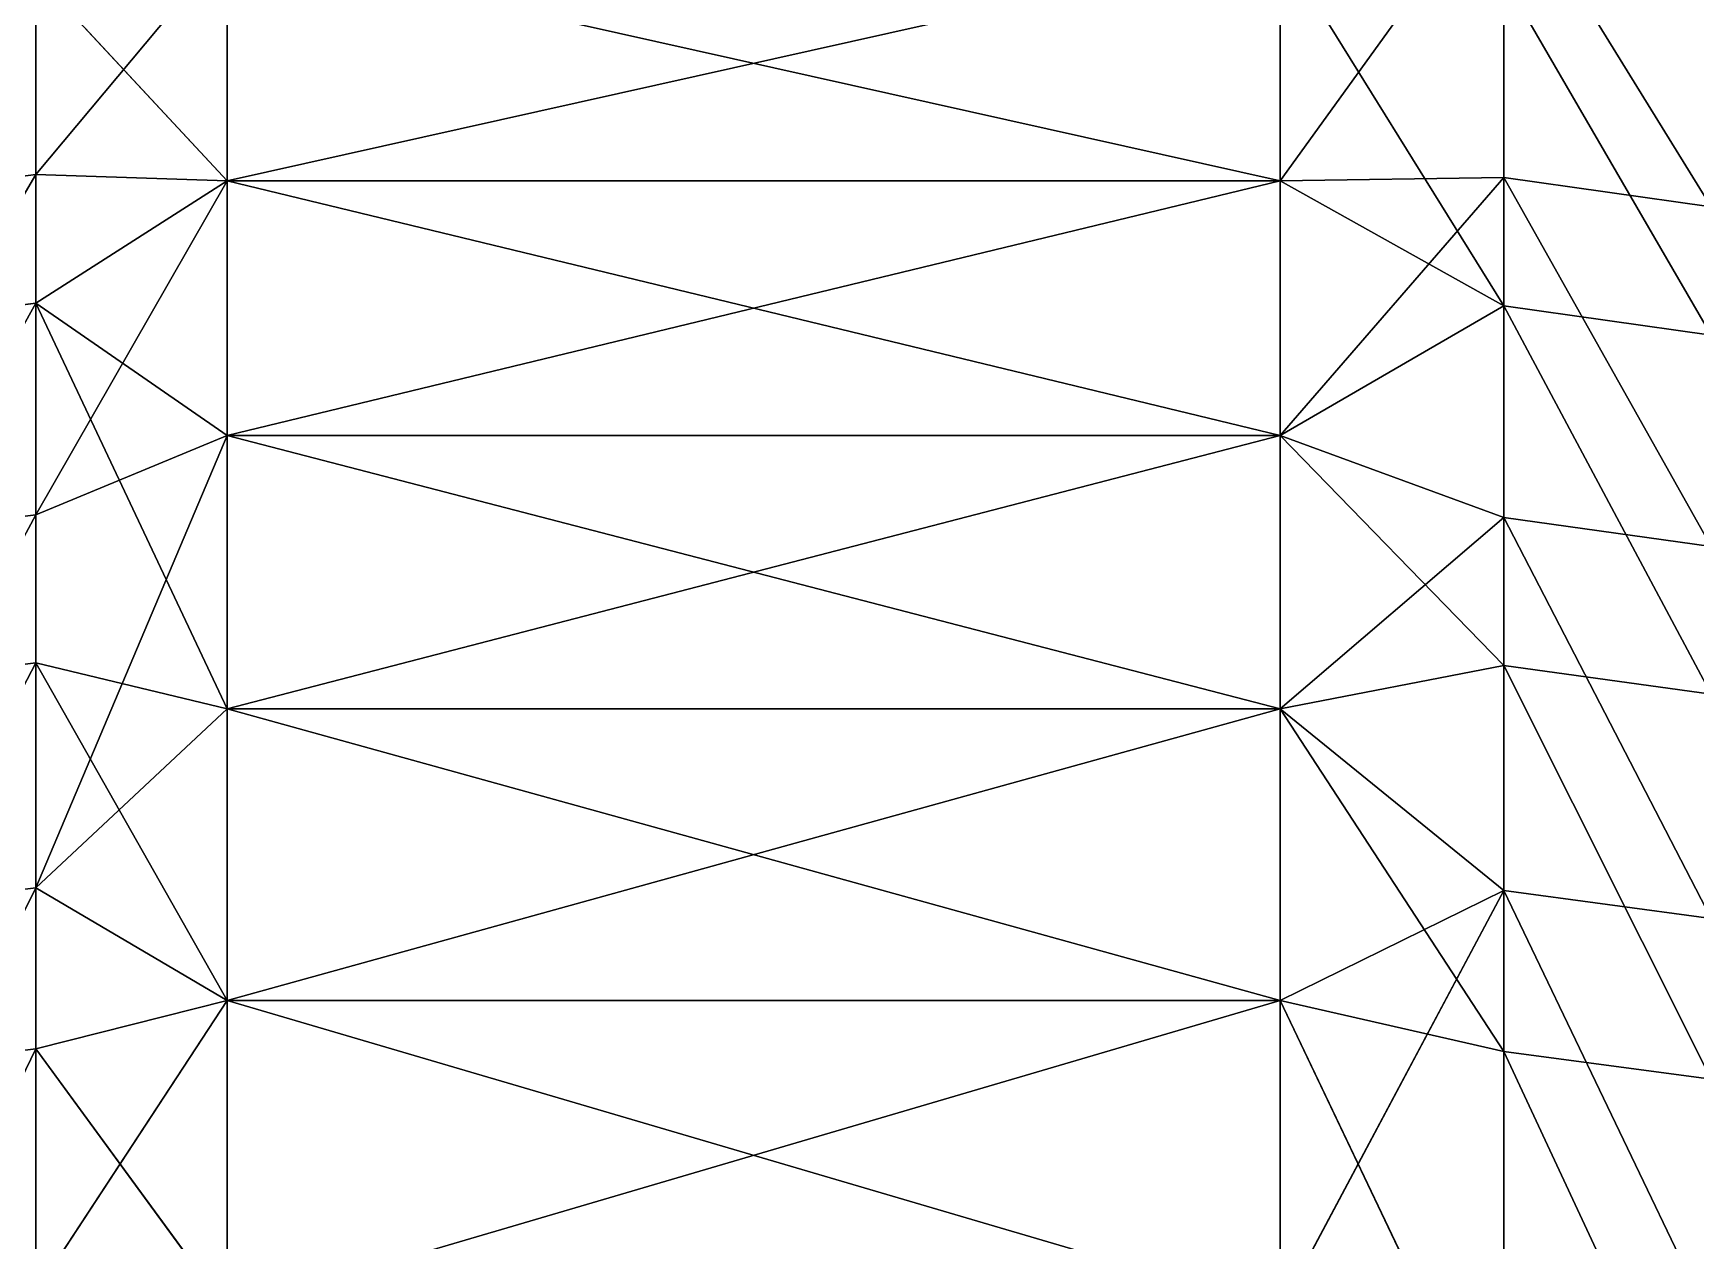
# Model space of a CAD drawing. Extents: x 207 to 387, y 94 to 160.
# Drawn here: x 252.6376 to 252.8152, y 159.4171 to 159.5461 of the extents above; entities that cross this region are included whole.
import ezdxf

# ---------------------------------------------------------------- set-up
doc = ezdxf.new("R2010")
doc.units = 0
doc.header["$LTSCALE"] = 2.54
doc.layers.get('0').update_dxf_attribs({"color": 13, "linetype": 'CONTINUOUS'})

# ---------------------------------------------------------------- blocks, each defined once
blk = doc.blocks.new('SP_05_ALTFIELD_CREDENZA_DW')
at = {"color": 0}
for p, q in [((133.89914, 0.25253, 76.17693), (133.89914, 0.29712, 76.10845)), ((133.89914, 0.29712, 76.10845), (133.92301, 0.24706, 76.18341)), ((133.89914, 0.29712, 76.10845), (133.92301, 0.24706, 76.18341)), ((133.89914, 0.25253, 76.17693), (133.89914, 0.29712, 76.10845)), ((134.05595, 0.29684, 76.10826), (134.05595, 0.25224, 76.17676)), ((134.05595, 0.29684, 76.10826), (134.05595, 0.25224, 76.17676)), ((133.89914, 0.23532, 80.16956), (133.92301, 0.28013, 80.24361)), ((133.89914, 0.23532, 80.16956), (133.92301, 0.28013, 80.24361)), ((133.92301, 0.24706, 76.18341), (133.92301, 0.28013, 76.13139)), ((133.92301, 0.24706, 76.18341), (133.92301, 0.28013, 76.13139)), ((133.92301, 0.24706, 80.19159), (133.92301, 0.28013, 80.24361)), ((133.92301, 0.24706, 80.19159), (133.92301, 0.28013, 80.24361)), ((134.03551, 0.24706, 76.18341), (134.03551, 0.28013, 76.13139)), ((134.03551, 0.28013, 76.13139), (134.05595, 0.25224, 76.17676)), ((134.03551, 0.28013, 76.13139), (134.05595, 0.25224, 76.17676)), ((134.03551, 0.24706, 76.18341), (134.03551, 0.28013, 76.13139)), ((134.03551, 0.24706, 80.19159), (134.03551, 0.28013, 80.24361)), ((134.03551, 0.24706, 80.19159), (134.03551, 0.28013, 80.24361)), ((133.89914, 0.27855, 80.23891), (133.89914, 0.23532, 80.16956)), ((133.89914, 0.27855, 80.23891), (133.89914, 0.23532, 80.16956)), ((134.03551, 0.24706, 80.19159), (134.05595, 0.27827, 80.2391)), ((134.03551, 0.24706, 80.19159), (134.05595, 0.27827, 80.2391)), ((134.05595, 0.23503, 80.16973), (134.05595, 0.27827, 80.2391)), ((134.05595, 0.23503, 80.16973), (134.05595, 0.27827, 80.2391)), ((133.89914, 0.25253, 76.17693), (133.87699, 0.25549, 76.17876)), ((133.89914, 0.25253, 76.17693), (133.87699, 0.25549, 76.17876)), ((134.07886, 0.25504, 76.17848), (134.05595, 0.25224, 76.17676)), ((134.07886, 0.25504, 76.17848), (134.05595, 0.25224, 76.17676)), ((133.89914, 0.21131, 76.2475), (133.89914, 0.25253, 76.17693)), ((133.89914, 0.25253, 76.17693), (133.92301, 0.24706, 76.18341)), ((133.89914, 0.25253, 76.17693), (133.92301, 0.24706, 76.18341)), ((133.89914, 0.25253, 76.17693), (133.92301, 0.21592, 76.23661)), ((133.89914, 0.25253, 76.17693), (133.92301, 0.21592, 76.23661)), ((133.89914, 0.21131, 76.2475), (133.89914, 0.25253, 76.17693)), ((134.05595, 0.25224, 76.17676), (134.03551, 0.24706, 76.18341)), ((134.05595, 0.25224, 76.17676), (134.03551, 0.24706, 76.18341)), ((134.05595, 0.25224, 76.17676), (134.05595, 0.21101, 76.24734)), ((134.05595, 0.25224, 76.17676), (134.05595, 0.21101, 76.24734)), ((133.92301, 0.24706, 80.19159), (133.89914, 0.23532, 80.16956)), ((133.92301, 0.24706, 80.19159), (133.89914, 0.23532, 80.16956)), ((133.92301, 0.21592, 76.23661), (133.92301, 0.24706, 76.18341)), ((133.92301, 0.24706, 76.18341), (134.03551, 0.24706, 76.18341)), ((133.92301, 0.24706, 76.18341), (134.03551, 0.24706, 76.18341)), ((133.92301, 0.21592, 76.23661), (133.92301, 0.24706, 76.18341)), ((133.92301, 0.24706, 80.19159), (134.03551, 0.24706, 80.19159)), ((133.92301, 0.21592, 80.1384), (133.92301, 0.24706, 80.19159)), ((133.92301, 0.24706, 80.19159), (134.03551, 0.24706, 80.19159)), ((133.92301, 0.21592, 80.1384), (133.92301, 0.24706, 80.19159)), ((134.03551, 0.21592, 76.23661), (134.03551, 0.24706, 76.18341)), ((134.03551, 0.24706, 76.18341), (134.05595, 0.21101, 76.24734)), ((134.03551, 0.24706, 76.18341), (134.05595, 0.21101, 76.24734)), ((134.03551, 0.21592, 76.23661), (134.03551, 0.24706, 76.18341)), ((134.05595, 0.23503, 80.16973), (134.03551, 0.24706, 80.19159)), ((134.05595, 0.23503, 80.16973), (134.03551, 0.24706, 80.19159)), ((134.03551, 0.21592, 80.1384), (134.03551, 0.24706, 80.19159)), ((134.03551, 0.21592, 80.1384), (134.03551, 0.24706, 80.19159)), ((133.89914, 0.23532, 80.16956), (133.87699, 0.23832, 80.16779)), ((133.89914, 0.23532, 80.16956), (133.87699, 0.23832, 80.16779)), ((134.07886, 0.23786, 80.16806), (134.05595, 0.23503, 80.16973)), ((134.07886, 0.23786, 80.16806), (134.05595, 0.23503, 80.16973)), ((133.89914, 0.23532, 80.16956), (133.89914, 0.1955, 80.09819)), ((133.92301, 0.21592, 80.1384), (133.89914, 0.23532, 80.16956)), ((133.92301, 0.21592, 80.1384), (133.89914, 0.23532, 80.16956)), ((133.89914, 0.23532, 80.16956), (133.89914, 0.1955, 80.09819)), ((134.03551, 0.18674, 80.0841), (134.05595, 0.23503, 80.16973)), ((134.03551, 0.18674, 80.0841), (134.05595, 0.23503, 80.16973)), ((134.03551, 0.21592, 80.1384), (134.05595, 0.23503, 80.16973)), ((134.03551, 0.21592, 80.1384), (134.05595, 0.23503, 80.16973)), ((134.05595, 0.1952, 80.09835), (134.05595, 0.23503, 80.16973)), ((134.05595, 0.1952, 80.09835), (134.05595, 0.23503, 80.16973)), ((133.92301, 0.21592, 76.23661), (133.89914, 0.21131, 76.2475)), ((133.92301, 0.21592, 76.23661), (133.89914, 0.21131, 76.2475)), ((133.89914, 0.1955, 80.09819), (133.92301, 0.21592, 80.1384)), ((133.89914, 0.1955, 80.09819), (133.92301, 0.21592, 80.1384)), ((133.92301, 0.18674, 76.2909), (133.92301, 0.21592, 76.23661)), ((133.92301, 0.21592, 76.23661), (134.03551, 0.21592, 76.23661)), ((133.92301, 0.21592, 76.23661), (134.03551, 0.21592, 76.23661)), ((133.92301, 0.18674, 76.2909), (133.92301, 0.21592, 76.23661)), ((133.92301, 0.21592, 80.1384), (134.03551, 0.21592, 80.1384)), ((133.92301, 0.18674, 80.0841), (133.92301, 0.21592, 80.1384)), ((133.92301, 0.21592, 80.1384), (134.03551, 0.21592, 80.1384)), ((133.92301, 0.18674, 80.0841), (133.92301, 0.21592, 80.1384)), ((134.03551, 0.18674, 76.2909), (134.03551, 0.21592, 76.23661)), ((134.05595, 0.21101, 76.24734), (134.03551, 0.21592, 76.23661)), ((134.03551, 0.21592, 76.23661), (134.05595, 0.17261, 76.32115)), ((134.03551, 0.21592, 76.23661), (134.05595, 0.17261, 76.32115)), ((134.03551, 0.18674, 76.2909), (134.03551, 0.21592, 76.23661)), ((134.05595, 0.21101, 76.24734), (134.03551, 0.21592, 76.23661)), ((134.03551, 0.18674, 80.0841), (134.03551, 0.21592, 80.1384)), ((134.03551, 0.18674, 80.0841), (134.03551, 0.21592, 80.1384)), ((133.89914, 0.21131, 76.2475), (133.87699, 0.21436, 76.24918)), ((133.89914, 0.21131, 76.2475), (133.87699, 0.21436, 76.24918)), ((134.07886, 0.21389, 76.24892), (134.05595, 0.21101, 76.24734)), ((134.07886, 0.21389, 76.24892), (134.05595, 0.21101, 76.24734)), ((133.89914, 0.17291, 76.3213), (133.89914, 0.21131, 76.2475)), ((133.89914, 0.21131, 76.2475), (133.92301, 0.18674, 76.2909)), ((133.89914, 0.21131, 76.2475), (133.92301, 0.18674, 76.2909)), ((133.89914, 0.17291, 76.3213), (133.89914, 0.21131, 76.2475)), ((134.05595, 0.21101, 76.24734), (134.05595, 0.17261, 76.32115)), ((134.05595, 0.21101, 76.24734), (134.05595, 0.17261, 76.32115)), ((133.89914, 0.1955, 80.09819), (133.87699, 0.19858, 80.09657)), ((133.89914, 0.1955, 80.09819), (133.87699, 0.19858, 80.09657)), ((134.07886, 0.19811, 80.09682), (134.05595, 0.1952, 80.09835)), ((134.07886, 0.19811, 80.09682), (134.05595, 0.1952, 80.09835)), ((133.89914, 0.1955, 80.09819), (133.89914, 0.15919, 80.02498)), ((133.89914, 0.1955, 80.09819), (133.92301, 0.18674, 80.0841)), ((133.89914, 0.1955, 80.09819), (133.89914, 0.15919, 80.02498)), ((133.89914, 0.1955, 80.09819), (133.92301, 0.18674, 80.0841)), ((134.03551, 0.15956, 80.02877), (134.05595, 0.1952, 80.09835)), ((134.03551, 0.15956, 80.02877), (134.05595, 0.1952, 80.09835)), ((134.03551, 0.18674, 80.0841), (134.05595, 0.1952, 80.09835)), ((134.03551, 0.18674, 80.0841), (134.05595, 0.1952, 80.09835)), ((134.05595, 0.15888, 80.02512), (134.05595, 0.1952, 80.09835)), ((134.05595, 0.15888, 80.02512), (134.05595, 0.1952, 80.09835)), ((133.92301, 0.18674, 76.2909), (133.89914, 0.17291, 76.3213)), ((133.92301, 0.18674, 76.2909), (133.89914, 0.17291, 76.3213)), ((133.89914, 0.15919, 80.02498), (133.92301, 0.18674, 80.0841)), ((133.89914, 0.15919, 80.02498), (133.92301, 0.18674, 80.0841)), ((133.92301, 0.15956, 76.34623), (133.92301, 0.18674, 76.2909)), ((134.03551, 0.18674, 76.2909), (133.92301, 0.18674, 76.2909)), ((133.92301, 0.15956, 76.34623), (133.92301, 0.18674, 76.2909)), ((134.03551, 0.18674, 76.2909), (133.92301, 0.18674, 76.2909)), ((134.03551, 0.18674, 80.0841), (133.92301, 0.18674, 80.0841)), ((134.03551, 0.18674, 80.0841), (133.92301, 0.18674, 80.0841)), ((133.92301, 0.15956, 80.02877), (133.92301, 0.18674, 80.0841)), ((133.92301, 0.15956, 80.02877), (133.92301, 0.18674, 80.0841)), ((134.03551, 0.15956, 76.34623), (134.03551, 0.18674, 76.2909)), ((134.03551, 0.18674, 76.2909), (134.05595, 0.17261, 76.32115)), ((134.03551, 0.18674, 76.2909), (134.05595, 0.17261, 76.32115)), ((134.03551, 0.15956, 76.34623), (134.03551, 0.18674, 76.2909)), ((134.03551, 0.15956, 80.02877), (134.03551, 0.18674, 80.0841)), ((134.03551, 0.15956, 80.02877), (134.03551, 0.18674, 80.0841)), ((133.89914, 0.17291, 76.3213), (133.87699, 0.17604, 76.32283)), ((133.89914, 0.17291, 76.3213), (133.87699, 0.17604, 76.32283)), ((134.07886, 0.17555, 76.32259), (134.05595, 0.17261, 76.32115)), ((134.07886, 0.17555, 76.32259), (134.05595, 0.17261, 76.32115)), ((133.89914, 0.13787, 76.39766), (133.89914, 0.17291, 76.3213)), ((133.89914, 0.17291, 76.3213), (133.92301, 0.15956, 76.34623)), ((133.89914, 0.17291, 76.3213), (133.92301, 0.15956, 76.34623)), ((133.89914, 0.17291, 76.3213), (133.92301, 0.13442, 76.40251)), ((133.89914, 0.17291, 76.3213), (133.92301, 0.13442, 76.40251)), ((133.89914, 0.13787, 76.39766), (133.89914, 0.17291, 76.3213)), ((134.05595, 0.17261, 76.32115), (134.03551, 0.15956, 76.34623)), ((134.05595, 0.17261, 76.32115), (134.03551, 0.15956, 76.34623)), ((134.05595, 0.17261, 76.32115), (134.05595, 0.13756, 76.39753)), ((134.05595, 0.17261, 76.32115), (134.05595, 0.13756, 76.39753)), ((133.89914, 0.15919, 80.02498), (133.87699, 0.16234, 80.02351)), ((133.89914, 0.15919, 80.02498), (133.87699, 0.16234, 80.02351)), ((134.07886, 0.16186, 80.02374), (134.05595, 0.15888, 80.02512)), ((134.07886, 0.16186, 80.02374), (134.05595, 0.15888, 80.02512)), ((133.92301, 0.15956, 80.02877), (133.89914, 0.15919, 80.02498)), ((133.89914, 0.12646, 79.95009), (133.92301, 0.15956, 80.02877)), ((133.89914, 0.12646, 79.95009), (133.92301, 0.15956, 80.02877)), ((133.92301, 0.15956, 80.02877), (133.89914, 0.15919, 80.02498)), ((133.89914, 0.15919, 80.02498), (133.89914, 0.12646, 79.95009)), ((133.89914, 0.15919, 80.02498), (133.89914, 0.12646, 79.95009)), ((133.92301, 0.13442, 76.40251), (133.92301, 0.15956, 76.34623)), ((133.92301, 0.15956, 76.34623), (134.03551, 0.15956, 76.34623)), ((133.92301, 0.15956, 76.34623), (134.03551, 0.15956, 76.34623)), ((133.92301, 0.13442, 76.40251), (133.92301, 0.15956, 76.34623)), ((133.92301, 0.15956, 80.02877), (134.03551, 0.15956, 80.02877)), ((133.92301, 0.13442, 79.97249), (133.92301, 0.15956, 80.02877)), ((133.92301, 0.15956, 80.02877), (134.03551, 0.15956, 80.02877)), ((133.92301, 0.13442, 79.97249), (133.92301, 0.15956, 80.02877)), ((134.03551, 0.13442, 76.40251), (134.03551, 0.15956, 76.34623)), ((134.03551, 0.15956, 76.34623), (134.05595, 0.13756, 76.39753)), ((134.03551, 0.15956, 76.34623), (134.05595, 0.13756, 76.39753)), ((134.03551, 0.13442, 76.40251), (134.03551, 0.15956, 76.34623)), ((134.05595, 0.15888, 80.02512), (134.03551, 0.15956, 80.02877)), ((134.05595, 0.15888, 80.02512), (134.03551, 0.15956, 80.02877)), ((134.03551, 0.13442, 79.97249), (134.03551, 0.15956, 80.02877)), ((134.03551, 0.13442, 79.97249), (134.03551, 0.15956, 80.02877)), ((134.03551, 0.13442, 79.97249), (134.05595, 0.15888, 80.02512)), ((134.03551, 0.13442, 79.97249), (134.05595, 0.15888, 80.02512)), ((134.05595, 0.12615, 79.95022), (134.05595, 0.15888, 80.02512)), ((134.05595, 0.12615, 79.95022), (134.05595, 0.15888, 80.02512))]:
    blk.add_line(p, q, dxfattribs=at)
at = {"color": 18}
mesh = blk.add_polyface(dxfattribs=at)
corners = [(133.87699, 0.3, 76.11042), (133.89914, 0.25253, 76.17693), (133.89914, 0.29712, 76.10845), (133.87699, 0.25549, 76.17876)]
mesh.append_faces([[corners[k] for k in face] for face in [(0, 1, 2), (1, 0, 3)]], dxfattribs={"vtx0": -1, "color": 18})
mesh = blk.add_polyface(dxfattribs=at)
corners = [(134.05595, 0.25224, 76.17676), (134.07886, 0.29955, 76.11011), (134.05595, 0.29684, 76.10826), (134.07886, 0.25504, 76.17848)]
mesh.append_faces([[corners[k] for k in face] for face in [(0, 1, 2), (1, 0, 3)]], dxfattribs={"vtx0": -1, "color": 18})
mesh = blk.add_polyface(dxfattribs=at)
corners = [(133.92301, 0.24706, 76.18341), (133.92301, 0.28013, 76.13139), (133.89914, 0.29712, 76.10845)]
mesh.append_faces([[corners[k] for k in face] for face in [(0, 1, 2)]], dxfattribs={"color": 18})
mesh = blk.add_polyface(dxfattribs=at)
corners = [(133.92301, 0.24706, 76.18341), (133.89914, 0.29712, 76.10845), (133.89914, 0.25253, 76.17693)]
mesh.append_faces([[corners[k] for k in face] for face in [(0, 1, 2)]], dxfattribs={"color": 18})
mesh = blk.add_polyface(dxfattribs=at)
corners = [(134.05595, 0.25224, 76.17676), (134.05595, 0.29684, 76.10826), (134.03551, 0.28013, 76.13139)]
mesh.append_faces([[corners[k] for k in face] for face in [(0, 1, 2)]], dxfattribs={"color": 18})
mesh = blk.add_polyface(dxfattribs=at)
corners = [(133.87699, 0.28146, 80.237), (133.89914, 0.23532, 80.16956), (133.87699, 0.23832, 80.16779), (133.89914, 0.27855, 80.23891)]
mesh.append_faces([[corners[k] for k in face] for face in [(0, 1, 2), (1, 0, 3)]], dxfattribs={"vtx0": -1, "color": 18})
mesh = blk.add_polyface(dxfattribs=at)
corners = [(134.05595, 0.23503, 80.16973), (134.07886, 0.28101, 80.23729), (134.07886, 0.23786, 80.16806), (134.05595, 0.27827, 80.2391)]
mesh.append_faces([[corners[k] for k in face] for face in [(0, 1, 2), (1, 0, 3)]], dxfattribs={"vtx0": -1, "color": 18})
mesh = blk.add_polyface(dxfattribs=at)
corners = [(133.92301, 0.28013, 80.24361), (133.92301, 0.24706, 80.19159), (133.89914, 0.23532, 80.16956)]
mesh.append_faces([[corners[k] for k in face] for face in [(0, 1, 2)]], dxfattribs={"color": 18})
mesh = blk.add_polyface(dxfattribs=at)
corners = [(133.92301, 0.28013, 80.24361), (133.89914, 0.23532, 80.16956), (133.89914, 0.27855, 80.23891)]
mesh.append_faces([[corners[k] for k in face] for face in [(0, 1, 2)]], dxfattribs={"color": 18})
mesh = blk.add_polyface(dxfattribs=at)
corners = [(133.92301, 0.24706, 76.18341), (134.03551, 0.28013, 76.13139), (133.92301, 0.28013, 76.13139), (134.03551, 0.24706, 76.18341)]
mesh.append_faces([[corners[k] for k in face] for face in [(0, 1, 2), (1, 0, 3)]], dxfattribs={"vtx0": -1, "color": 18})
mesh = blk.add_polyface(dxfattribs=at)
corners = [(133.92301, 0.28013, 80.24361), (134.03551, 0.24706, 80.19159), (133.92301, 0.24706, 80.19159), (134.03551, 0.28013, 80.24361)]
mesh.append_faces([[corners[k] for k in face] for face in [(0, 1, 2), (1, 0, 3)]], dxfattribs={"vtx0": -1, "color": 18})
mesh = blk.add_polyface(dxfattribs=at)
corners = [(134.03551, 0.24706, 76.18341), (134.05595, 0.25224, 76.17676), (134.03551, 0.28013, 76.13139)]
mesh.append_faces([[corners[k] for k in face] for face in [(0, 1, 2)]], dxfattribs={"color": 18})
mesh = blk.add_polyface(dxfattribs=at)
corners = [(134.03551, 0.28013, 80.24361), (134.05595, 0.27827, 80.2391), (134.03551, 0.24706, 80.19159)]
mesh.append_faces([[corners[k] for k in face] for face in [(0, 1, 2)]], dxfattribs={"color": 18})
mesh = blk.add_polyface(dxfattribs=at)
corners = [(134.05595, 0.27827, 80.2391), (134.05595, 0.23503, 80.16973), (134.03551, 0.24706, 80.19159)]
mesh.append_faces([[corners[k] for k in face] for face in [(0, 1, 2)]], dxfattribs={"color": 18})
mesh = blk.add_polyface(dxfattribs=at)
corners = [(133.87699, 0.25549, 76.17876), (133.89914, 0.21131, 76.2475), (133.89914, 0.25253, 76.17693), (133.87699, 0.21436, 76.24918)]
mesh.append_faces([[corners[k] for k in face] for face in [(0, 1, 2), (1, 0, 3)]], dxfattribs={"vtx0": -1, "color": 18})
mesh = blk.add_polyface(dxfattribs=at)
corners = [(134.05595, 0.21101, 76.24734), (134.07886, 0.25504, 76.17848), (134.05595, 0.25224, 76.17676), (134.07886, 0.21389, 76.24892)]
mesh.append_faces([[corners[k] for k in face] for face in [(0, 1, 2), (1, 0, 3)]], dxfattribs={"vtx0": -1, "color": 18})
mesh = blk.add_polyface(dxfattribs=at)
corners = [(133.92301, 0.21592, 76.23661), (133.92301, 0.24706, 76.18341), (133.89914, 0.25253, 76.17693)]
mesh.append_faces([[corners[k] for k in face] for face in [(0, 1, 2)]], dxfattribs={"color": 18})
mesh = blk.add_polyface(dxfattribs=at)
corners = [(133.89914, 0.21131, 76.2475), (133.92301, 0.21592, 76.23661), (133.89914, 0.25253, 76.17693)]
mesh.append_faces([[corners[k] for k in face] for face in [(0, 1, 2)]], dxfattribs={"color": 18})
mesh = blk.add_polyface(dxfattribs=at)
corners = [(134.05595, 0.21101, 76.24734), (134.05595, 0.25224, 76.17676), (134.03551, 0.24706, 76.18341)]
mesh.append_faces([[corners[k] for k in face] for face in [(0, 1, 2)]], dxfattribs={"color": 18})
mesh = blk.add_polyface(dxfattribs=at)
corners = [(133.92301, 0.24706, 80.19159), (133.92301, 0.21592, 80.1384), (133.89914, 0.23532, 80.16956)]
mesh.append_faces([[corners[k] for k in face] for face in [(0, 1, 2)]], dxfattribs={"color": 18})
mesh = blk.add_polyface(dxfattribs=at)
corners = [(133.92301, 0.21592, 76.23661), (134.03551, 0.24706, 76.18341), (133.92301, 0.24706, 76.18341), (134.03551, 0.21592, 76.23661)]
mesh.append_faces([[corners[k] for k in face] for face in [(0, 1, 2), (1, 0, 3)]], dxfattribs={"vtx0": -1, "color": 18})
mesh = blk.add_polyface(dxfattribs=at)
corners = [(133.92301, 0.24706, 80.19159), (134.03551, 0.21592, 80.1384), (133.92301, 0.21592, 80.1384), (134.03551, 0.24706, 80.19159)]
mesh.append_faces([[corners[k] for k in face] for face in [(0, 1, 2), (1, 0, 3)]], dxfattribs={"vtx0": -1, "color": 18})
mesh = blk.add_polyface(dxfattribs=at)
corners = [(134.05595, 0.21101, 76.24734), (134.03551, 0.24706, 76.18341), (134.03551, 0.21592, 76.23661)]
mesh.append_faces([[corners[k] for k in face] for face in [(0, 1, 2)]], dxfattribs={"color": 18})
mesh = blk.add_polyface(dxfattribs=at)
corners = [(134.03551, 0.24706, 80.19159), (134.05595, 0.23503, 80.16973), (134.03551, 0.21592, 80.1384)]
mesh.append_faces([[corners[k] for k in face] for face in [(0, 1, 2)]], dxfattribs={"color": 18})
mesh = blk.add_polyface(dxfattribs=at)
corners = [(133.87699, 0.23832, 80.16779), (133.89914, 0.1955, 80.09819), (133.87699, 0.19858, 80.09657), (133.89914, 0.23532, 80.16956)]
mesh.append_faces([[corners[k] for k in face] for face in [(0, 1, 2), (1, 0, 3)]], dxfattribs={"vtx0": -1, "color": 18})
mesh = blk.add_polyface(dxfattribs=at)
corners = [(134.05595, 0.1952, 80.09835), (134.07886, 0.23786, 80.16806), (134.07886, 0.19811, 80.09682), (134.05595, 0.23503, 80.16973)]
mesh.append_faces([[corners[k] for k in face] for face in [(0, 1, 2), (1, 0, 3)]], dxfattribs={"vtx0": -1, "color": 18})
mesh = blk.add_polyface(dxfattribs=at)
corners = [(133.89914, 0.23532, 80.16956), (133.92301, 0.21592, 80.1384), (133.89914, 0.1955, 80.09819)]
mesh.append_faces([[corners[k] for k in face] for face in [(0, 1, 2)]], dxfattribs={"color": 18})
mesh = blk.add_polyface(dxfattribs=at)
corners = [(134.05595, 0.23503, 80.16973), (134.05595, 0.1952, 80.09835), (134.03551, 0.18674, 80.0841)]
mesh.append_faces([[corners[k] for k in face] for face in [(0, 1, 2)]], dxfattribs={"color": 18})
mesh = blk.add_polyface(dxfattribs=at)
corners = [(134.05595, 0.23503, 80.16973), (134.03551, 0.18674, 80.0841), (134.03551, 0.21592, 80.1384)]
mesh.append_faces([[corners[k] for k in face] for face in [(0, 1, 2)]], dxfattribs={"color": 18})
mesh = blk.add_polyface(dxfattribs=at)
corners = [(133.92301, 0.18674, 76.2909), (133.92301, 0.21592, 76.23661), (133.89914, 0.21131, 76.2475)]
mesh.append_faces([[corners[k] for k in face] for face in [(0, 1, 2)]], dxfattribs={"color": 18})
mesh = blk.add_polyface(dxfattribs=at)
corners = [(133.92301, 0.21592, 80.1384), (133.92301, 0.18674, 80.0841), (133.89914, 0.1955, 80.09819)]
mesh.append_faces([[corners[k] for k in face] for face in [(0, 1, 2)]], dxfattribs={"color": 18})
mesh = blk.add_polyface(dxfattribs=at)
corners = [(133.92301, 0.18674, 76.2909), (134.03551, 0.21592, 76.23661), (133.92301, 0.21592, 76.23661), (134.03551, 0.18674, 76.2909)]
mesh.append_faces([[corners[k] for k in face] for face in [(0, 1, 2), (1, 0, 3)]], dxfattribs={"vtx0": -1, "color": 18})
mesh = blk.add_polyface(dxfattribs=at)
corners = [(133.92301, 0.21592, 80.1384), (134.03551, 0.18674, 80.0841), (133.92301, 0.18674, 80.0841), (134.03551, 0.21592, 80.1384)]
mesh.append_faces([[corners[k] for k in face] for face in [(0, 1, 2), (1, 0, 3)]], dxfattribs={"vtx0": -1, "color": 18})
mesh = blk.add_polyface(dxfattribs=at)
corners = [(134.05595, 0.17261, 76.32115), (134.05595, 0.21101, 76.24734), (134.03551, 0.21592, 76.23661)]
mesh.append_faces([[corners[k] for k in face] for face in [(0, 1, 2)]], dxfattribs={"color": 18})
mesh = blk.add_polyface(dxfattribs=at)
corners = [(134.05595, 0.17261, 76.32115), (134.03551, 0.21592, 76.23661), (134.03551, 0.18674, 76.2909)]
mesh.append_faces([[corners[k] for k in face] for face in [(0, 1, 2)]], dxfattribs={"color": 18})
mesh = blk.add_polyface(dxfattribs=at)
corners = [(133.87699, 0.21436, 76.24918), (133.89914, 0.17291, 76.3213), (133.89914, 0.21131, 76.2475), (133.87699, 0.17604, 76.32283)]
mesh.append_faces([[corners[k] for k in face] for face in [(0, 1, 2), (1, 0, 3)]], dxfattribs={"vtx0": -1, "color": 18})
mesh = blk.add_polyface(dxfattribs=at)
corners = [(134.05595, 0.17261, 76.32115), (134.07886, 0.21389, 76.24892), (134.05595, 0.21101, 76.24734), (134.07886, 0.17555, 76.32259)]
mesh.append_faces([[corners[k] for k in face] for face in [(0, 1, 2), (1, 0, 3)]], dxfattribs={"vtx0": -1, "color": 18})
mesh = blk.add_polyface(dxfattribs=at)
corners = [(133.89914, 0.17291, 76.3213), (133.92301, 0.18674, 76.2909), (133.89914, 0.21131, 76.2475)]
mesh.append_faces([[corners[k] for k in face] for face in [(0, 1, 2)]], dxfattribs={"color": 18})
mesh = blk.add_polyface(dxfattribs=at)
corners = [(133.87699, 0.19858, 80.09657), (133.89914, 0.15919, 80.02498), (133.87699, 0.16234, 80.02351), (133.89914, 0.1955, 80.09819)]
mesh.append_faces([[corners[k] for k in face] for face in [(0, 1, 2), (1, 0, 3)]], dxfattribs={"vtx0": -1, "color": 18})
mesh = blk.add_polyface(dxfattribs=at)
corners = [(134.05595, 0.15888, 80.02512), (134.07886, 0.19811, 80.09682), (134.07886, 0.16186, 80.02374), (134.05595, 0.1952, 80.09835)]
mesh.append_faces([[corners[k] for k in face] for face in [(0, 1, 2), (1, 0, 3)]], dxfattribs={"vtx0": -1, "color": 18})
mesh = blk.add_polyface(dxfattribs=at)
corners = [(133.89914, 0.1955, 80.09819), (133.92301, 0.18674, 80.0841), (133.89914, 0.15919, 80.02498)]
mesh.append_faces([[corners[k] for k in face] for face in [(0, 1, 2)]], dxfattribs={"color": 18})
mesh = blk.add_polyface(dxfattribs=at)
corners = [(134.05595, 0.1952, 80.09835), (134.05595, 0.15888, 80.02512), (134.03551, 0.15956, 80.02877)]
mesh.append_faces([[corners[k] for k in face] for face in [(0, 1, 2)]], dxfattribs={"color": 18})
mesh = blk.add_polyface(dxfattribs=at)
corners = [(134.05595, 0.1952, 80.09835), (134.03551, 0.15956, 80.02877), (134.03551, 0.18674, 80.0841)]
mesh.append_faces([[corners[k] for k in face] for face in [(0, 1, 2)]], dxfattribs={"color": 18})
mesh = blk.add_polyface(dxfattribs=at)
corners = [(133.92301, 0.15956, 76.34623), (133.92301, 0.18674, 76.2909), (133.89914, 0.17291, 76.3213)]
mesh.append_faces([[corners[k] for k in face] for face in [(0, 1, 2)]], dxfattribs={"color": 18})
mesh = blk.add_polyface(dxfattribs=at)
corners = [(133.92301, 0.18674, 80.0841), (133.92301, 0.15956, 80.02877), (133.89914, 0.15919, 80.02498)]
mesh.append_faces([[corners[k] for k in face] for face in [(0, 1, 2)]], dxfattribs={"color": 18})
mesh = blk.add_polyface(dxfattribs=at)
corners = [(133.92301, 0.15956, 76.34623), (134.03551, 0.18674, 76.2909), (133.92301, 0.18674, 76.2909), (134.03551, 0.15956, 76.34623)]
mesh.append_faces([[corners[k] for k in face] for face in [(0, 1, 2), (1, 0, 3)]], dxfattribs={"vtx0": -1, "color": 18})
mesh = blk.add_polyface(dxfattribs=at)
corners = [(133.92301, 0.18674, 80.0841), (134.03551, 0.15956, 80.02877), (133.92301, 0.15956, 80.02877), (134.03551, 0.18674, 80.0841)]
mesh.append_faces([[corners[k] for k in face] for face in [(0, 1, 2), (1, 0, 3)]], dxfattribs={"vtx0": -1, "color": 18})
mesh = blk.add_polyface(dxfattribs=at)
corners = [(134.03551, 0.15956, 76.34623), (134.05595, 0.17261, 76.32115), (134.03551, 0.18674, 76.2909)]
mesh.append_faces([[corners[k] for k in face] for face in [(0, 1, 2)]], dxfattribs={"color": 18})
mesh = blk.add_polyface(dxfattribs=at)
corners = [(133.87699, 0.17604, 76.32283), (133.89914, 0.13787, 76.39766), (133.89914, 0.17291, 76.3213), (133.87699, 0.14107, 76.39904)]
mesh.append_faces([[corners[k] for k in face] for face in [(0, 1, 2), (1, 0, 3)]], dxfattribs={"vtx0": -1, "color": 18})
mesh = blk.add_polyface(dxfattribs=at)
corners = [(134.05595, 0.13756, 76.39753), (134.07886, 0.17555, 76.32259), (134.05595, 0.17261, 76.32115), (134.07886, 0.14058, 76.39882)]
mesh.append_faces([[corners[k] for k in face] for face in [(0, 1, 2), (1, 0, 3)]], dxfattribs={"vtx0": -1, "color": 18})
mesh = blk.add_polyface(dxfattribs=at)
corners = [(133.92301, 0.13442, 76.40251), (133.92301, 0.15956, 76.34623), (133.89914, 0.17291, 76.3213)]
mesh.append_faces([[corners[k] for k in face] for face in [(0, 1, 2)]], dxfattribs={"color": 18})
mesh = blk.add_polyface(dxfattribs=at)
corners = [(133.92301, 0.13442, 76.40251), (133.89914, 0.17291, 76.3213), (133.89914, 0.13787, 76.39766)]
mesh.append_faces([[corners[k] for k in face] for face in [(0, 1, 2)]], dxfattribs={"color": 18})
mesh = blk.add_polyface(dxfattribs=at)
corners = [(134.05595, 0.13756, 76.39753), (134.05595, 0.17261, 76.32115), (134.03551, 0.15956, 76.34623)]
mesh.append_faces([[corners[k] for k in face] for face in [(0, 1, 2)]], dxfattribs={"color": 18})
mesh = blk.add_polyface(dxfattribs=at)
corners = [(133.87699, 0.16234, 80.02351), (133.89914, 0.12646, 79.95009), (133.87699, 0.12969, 79.94878), (133.89914, 0.15919, 80.02498)]
mesh.append_faces([[corners[k] for k in face] for face in [(0, 1, 2), (1, 0, 3)]], dxfattribs={"vtx0": -1, "color": 18})
mesh = blk.add_polyface(dxfattribs=at)
corners = [(134.05595, 0.12615, 79.95022), (134.07886, 0.16186, 80.02374), (134.07886, 0.12919, 79.94898), (134.05595, 0.15888, 80.02512)]
mesh.append_faces([[corners[k] for k in face] for face in [(0, 1, 2), (1, 0, 3)]], dxfattribs={"vtx0": -1, "color": 18})
mesh = blk.add_polyface(dxfattribs=at)
corners = [(133.92301, 0.15956, 80.02877), (133.92301, 0.13442, 79.97249), (133.89914, 0.12646, 79.95009)]
mesh.append_faces([[corners[k] for k in face] for face in [(0, 1, 2)]], dxfattribs={"color": 18})
mesh = blk.add_polyface(dxfattribs=at)
corners = [(133.92301, 0.15956, 80.02877), (133.89914, 0.12646, 79.95009), (133.89914, 0.15919, 80.02498)]
mesh.append_faces([[corners[k] for k in face] for face in [(0, 1, 2)]], dxfattribs={"color": 18})
mesh = blk.add_polyface(dxfattribs=at)
corners = [(133.92301, 0.13442, 76.40251), (134.03551, 0.15956, 76.34623), (133.92301, 0.15956, 76.34623), (134.03551, 0.13442, 76.40251)]
mesh.append_faces([[corners[k] for k in face] for face in [(0, 1, 2), (1, 0, 3)]], dxfattribs={"vtx0": -1, "color": 18})
mesh = blk.add_polyface(dxfattribs=at)
corners = [(133.92301, 0.15956, 80.02877), (134.03551, 0.13442, 79.97249), (133.92301, 0.13442, 79.97249), (134.03551, 0.15956, 80.02877)]
mesh.append_faces([[corners[k] for k in face] for face in [(0, 1, 2), (1, 0, 3)]], dxfattribs={"vtx0": -1, "color": 18})
mesh = blk.add_polyface(dxfattribs=at)
corners = [(134.03551, 0.13442, 76.40251), (134.05595, 0.13756, 76.39753), (134.03551, 0.15956, 76.34623)]
mesh.append_faces([[corners[k] for k in face] for face in [(0, 1, 2)]], dxfattribs={"color": 18})
mesh = blk.add_polyface(dxfattribs=at)
corners = [(134.03551, 0.15956, 80.02877), (134.05595, 0.15888, 80.02512), (134.03551, 0.13442, 79.97249)]
mesh.append_faces([[corners[k] for k in face] for face in [(0, 1, 2)]], dxfattribs={"color": 18})
mesh = blk.add_polyface(dxfattribs=at)
corners = [(134.05595, 0.15888, 80.02512), (134.05595, 0.12615, 79.95022), (134.03551, 0.13442, 79.97249)]
mesh.append_faces([[corners[k] for k in face] for face in [(0, 1, 2)]], dxfattribs={"color": 18})

msp = doc.modelspace()

# ---------------------------------------------------------------- block references
at = {"color": 23, "rotation": 180}
msp.add_blockref('SP_05_ALTFIELD_CREDENZA_DW', (386.69383, 159.68985), dxfattribs=at)

doc.saveas('drawing.dxf')
